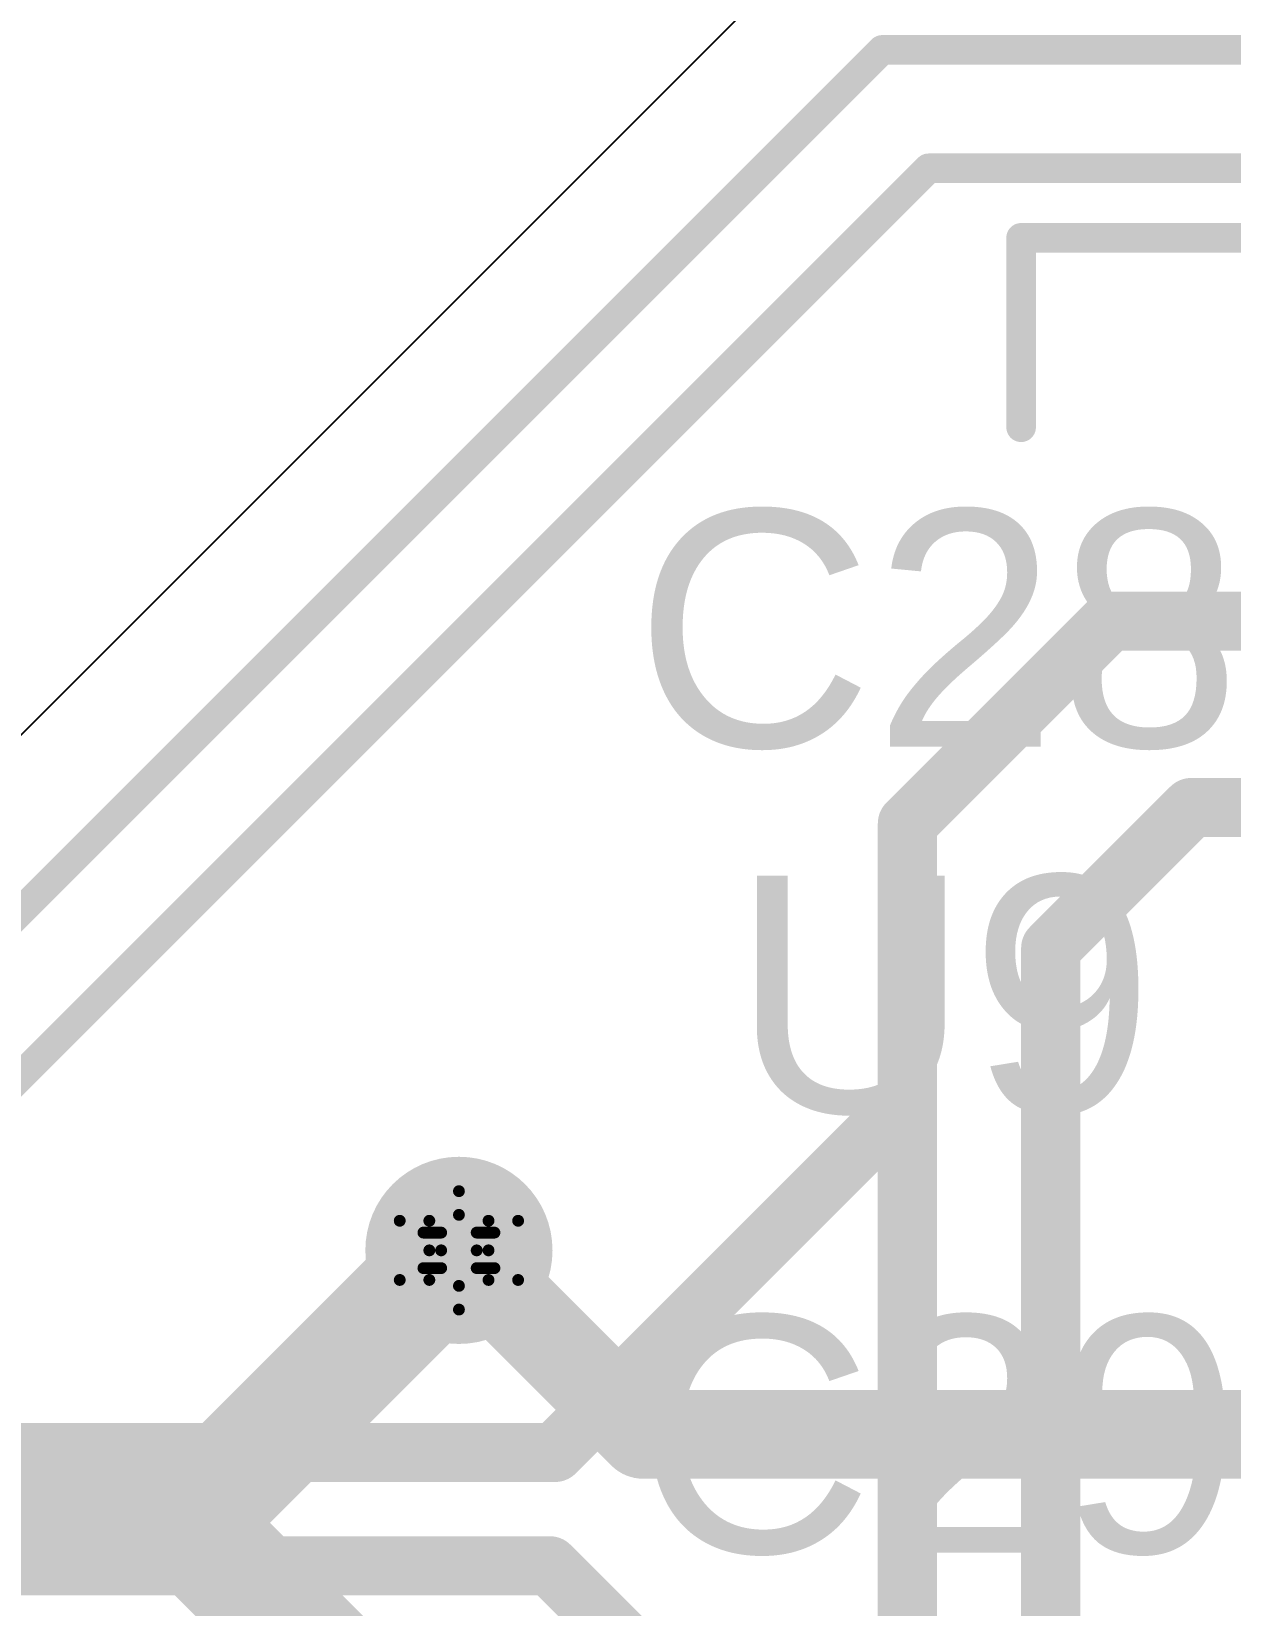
# Model space of a CAD drawing. Header units: inches. Extents: x -2.7 to 10.9, y -2.9 to 7.4.
# Drawn here: x 2.4688 to 2.6714, y -0.0121 to 0.2539 of the extents above; entities that cross this region are included whole.
import ezdxf

# ---------------------------------------------------------------- set-up
doc = ezdxf.new("R2010")
doc.units = ezdxf.units.IN
doc.header["$MEASUREMENT"] = 0
for name, color, linetype in [('Board Outline', 216, 'Continuous'), ('Bottom Layer', 5, 'Continuous'), ('Bottom Solder', 6, 'Continuous'), ('Drill Drawing', 1, 'Continuous'), ('Layer 2', 16, 'Continuous'), ('Layer 3', 76, 'Continuous'), ('Top Layer', 1, 'Continuous'), ('Top Overlay', 2, 'Continuous'), ('Top Solder', 216, 'Continuous'), ('Via Holes', 16, 'Continuous')]:
    doc.layers.add(name, color=color, linetype=linetype)
doc.styles.add('Arial', font='', dxfattribs={"height": 0.2})
doc.styles.get('Arial').set_extended_font_data('Arial')

msp = doc.modelspace()

# ---------------------------------------------------------------- hatches: boundary and pattern name
at = {"layer": 'Bottom Layer'}
h = msp.add_hatch(color=5, dxfattribs=at)
edge = h.paths.add_edge_path()
edge.add_arc((2.54102, 0.04794), 0.01181, 0, 360)
at = {"layer": 'Bottom Solder'}
h = msp.add_hatch(color=6, dxfattribs=at)
edge = h.paths.add_edge_path()
edge.add_arc((2.54102, 0.04794), 0.01581, 0, 360)
at = {"layer": 'Layer 2'}
h = msp.add_hatch(color=16, dxfattribs=at)
edge = h.paths.add_edge_path()
edge.add_arc((2.54102, 0.04794), 0.01181, 0, 360)
at = {"layer": 'Layer 3'}
h = msp.add_hatch(color=76, dxfattribs=at)
edge = h.paths.add_edge_path()
edge.add_arc((2.54102, 0.04794), 0.01181, 0, 360)
at = {"layer": 'Top Layer'}
h = msp.add_hatch(color=1, dxfattribs=at)
edge = h.paths.add_edge_path()
edge.add_arc((2.54102, 0.04794), 0.01181, 0, 360)
at = {"layer": 'Top Solder'}
h = msp.add_hatch(color=216, dxfattribs=at)
edge = h.paths.add_edge_path()
edge.add_arc((2.54102, 0.04794), 0.01581, 0, 360)
at = {"layer": 'Via Holes'}
h = msp.add_hatch(color=7, dxfattribs=at)
edge = h.paths.add_edge_path()
edge.add_arc((2.54102, 0.04794), 0.00591, 0, 360)

# ---------------------------------------------------------------- linework, layer by layer
at = {"layer": 'Board Outline'}
for points in [[(-2.49969, 1.37795, 0.005, 0.005, -0.740599), (2.8433, 0.25075, 0.005, 0.005, 0)], [(2.42452, 0.06275, 0.005, 0.005, 0), (2.61252, 0.25075, 0.005, 0.005, 0)], [(2.61252, 0.25075, 0.005, 0.005, 0), (2.8433, 0.25075, 0.005, 0.005, 0)], [(2.43236, 0.04275, 0.005, 0.005, 0), (2.62036, 0.23075, 0.005, 0.005, 0)], [(2.62036, 0.23075, 0.005, 0.005, 0), (2.84499, 0.23075, 0.005, 0.005, 0)]]:
    msp.add_lwpolyline(points, format="xyseb", dxfattribs=at)
for points in [[(2.61127, 0.25075, 0.0025, 0.0025, 1), (2.61377, 0.25075, 0.0025, 0.0025, 1)], [(2.61127, 0.25075, 0.0025, 0.0025, 1), (2.61377, 0.25075, 0.0025, 0.0025, 1)], [(2.61911, 0.23075, 0.0025, 0.0025, 1), (2.62161, 0.23075, 0.0025, 0.0025, 1)], [(2.61911, 0.23075, 0.0025, 0.0025, 1), (2.62161, 0.23075, 0.0025, 0.0025, 1)]]:
    msp.add_lwpolyline(points, format="xyseb", close=True, dxfattribs=at)
at = {"layer": 'Bottom Layer'}
msp.add_line((2.601, 0.269), (2.411, 0.079), dxfattribs=at)
for points in [[(2.54102, 0.04794, 0.015, 0.015, 0), (2.57211, 0.01686, 0.015, 0.015, 0)], [(2.57211, 0.01686, 0.015, 0.015, 0), (2.70276, 0.01686, 0.015, 0.015, 0)]]:
    msp.add_lwpolyline(points, format="xyseb", dxfattribs=at)
for points in [[(2.53727, 0.04794, 0.0075, 0.0075, 1), (2.54477, 0.04794, 0.0075, 0.0075, 1)], [(2.56836, 0.01686, 0.0075, 0.0075, 1), (2.57586, 0.01686, 0.0075, 0.0075, 1)], [(2.56836, 0.01686, 0.0075, 0.0075, 1), (2.57586, 0.01686, 0.0075, 0.0075, 1)]]:
    msp.add_lwpolyline(points, format="xyseb", close=True, dxfattribs=at)
at = {"layer": 'Drill Drawing'}
for points in [[(2.53602, 0.05294, 0.002, 0.002, 0), (2.54102, 0.05794, 0.002, 0.002, 0)], [(2.54102, 0.05794, 0.002, 0.002, 0), (2.54602, 0.05294, 0.002, 0.002, 0)], [(2.53102, 0.05294, 0.002, 0.002, 0), (2.53602, 0.04794, 0.002, 0.002, 0)], [(2.53102, 0.05294, 0.002, 0.002, 0), (2.53602, 0.05294, 0.002, 0.002, 0)], [(2.53802, 0.05094, 0.002, 0.002, 0), (2.54102, 0.05394, 0.002, 0.002, 0)], [(2.54102, 0.05394, 0.002, 0.002, 0), (2.54402, 0.05094, 0.002, 0.002, 0)], [(2.54602, 0.05294, 0.002, 0.002, 0), (2.55102, 0.05294, 0.002, 0.002, 0)], [(2.54602, 0.04794, 0.002, 0.002, 0), (2.55102, 0.05294, 0.002, 0.002, 0)], [(2.53502, 0.05094, 0.002, 0.002, 0), (2.53802, 0.04794, 0.002, 0.002, 0)], [(2.53502, 0.05094, 0.002, 0.002, 0), (2.53802, 0.05094, 0.002, 0.002, 0)], [(2.54402, 0.05094, 0.002, 0.002, 0), (2.54702, 0.05094, 0.002, 0.002, 0)], [(2.54402, 0.04794, 0.002, 0.002, 0), (2.54702, 0.05094, 0.002, 0.002, 0)], [(2.53102, 0.04294, 0.002, 0.002, 0), (2.53602, 0.04794, 0.002, 0.002, 0)], [(2.53502, 0.04494, 0.002, 0.002, 0), (2.53802, 0.04794, 0.002, 0.002, 0)], [(2.54402, 0.04794, 0.002, 0.002, 0), (2.54702, 0.04494, 0.002, 0.002, 0)], [(2.54602, 0.04794, 0.002, 0.002, 0), (2.55102, 0.04294, 0.002, 0.002, 0)], [(2.53502, 0.04494, 0.002, 0.002, 0), (2.53802, 0.04494, 0.002, 0.002, 0)], [(2.53802, 0.04494, 0.002, 0.002, 0), (2.54102, 0.04194, 0.002, 0.002, 0)], [(2.54102, 0.04194, 0.002, 0.002, 0), (2.54402, 0.04494, 0.002, 0.002, 0)], [(2.54402, 0.04494, 0.002, 0.002, 0), (2.54702, 0.04494, 0.002, 0.002, 0)], [(2.53102, 0.04294, 0.002, 0.002, 0), (2.53602, 0.04294, 0.002, 0.002, 0)], [(2.53602, 0.04294, 0.002, 0.002, 0), (2.54102, 0.03794, 0.002, 0.002, 0)], [(2.54102, 0.03794, 0.002, 0.002, 0), (2.54602, 0.04294, 0.002, 0.002, 0)], [(2.54602, 0.04294, 0.002, 0.002, 0), (2.55102, 0.04294, 0.002, 0.002, 0)]]:
    msp.add_lwpolyline(points, format="xyseb", dxfattribs=at)
for points in [[(2.54052, 0.05794, 0.001, 0.001, 1), (2.54152, 0.05794, 0.001, 0.001, 1)], [(2.54052, 0.05794, 0.001, 0.001, 1), (2.54152, 0.05794, 0.001, 0.001, 1)], [(2.53052, 0.05294, 0.001, 0.001, 1), (2.53152, 0.05294, 0.001, 0.001, 1)], [(2.53052, 0.05294, 0.001, 0.001, 1), (2.53152, 0.05294, 0.001, 0.001, 1)], [(2.53552, 0.05294, 0.001, 0.001, 1), (2.53652, 0.05294, 0.001, 0.001, 1)], [(2.53552, 0.05294, 0.001, 0.001, 1), (2.53652, 0.05294, 0.001, 0.001, 1)], [(2.54052, 0.05394, 0.001, 0.001, 1), (2.54152, 0.05394, 0.001, 0.001, 1)], [(2.54052, 0.05394, 0.001, 0.001, 1), (2.54152, 0.05394, 0.001, 0.001, 1)], [(2.54552, 0.05294, 0.001, 0.001, 1), (2.54652, 0.05294, 0.001, 0.001, 1)], [(2.54552, 0.05294, 0.001, 0.001, 1), (2.54652, 0.05294, 0.001, 0.001, 1)], [(2.55052, 0.05294, 0.001, 0.001, 1), (2.55152, 0.05294, 0.001, 0.001, 1)], [(2.55052, 0.05294, 0.001, 0.001, 1), (2.55152, 0.05294, 0.001, 0.001, 1)], [(2.53452, 0.05094, 0.001, 0.001, 1), (2.53552, 0.05094, 0.001, 0.001, 1)], [(2.53452, 0.05094, 0.001, 0.001, 1), (2.53552, 0.05094, 0.001, 0.001, 1)], [(2.53752, 0.05094, 0.001, 0.001, 1), (2.53852, 0.05094, 0.001, 0.001, 1)], [(2.53752, 0.05094, 0.001, 0.001, 1), (2.53852, 0.05094, 0.001, 0.001, 1)], [(2.54352, 0.05094, 0.001, 0.001, 1), (2.54452, 0.05094, 0.001, 0.001, 1)], [(2.54352, 0.05094, 0.001, 0.001, 1), (2.54452, 0.05094, 0.001, 0.001, 1)], [(2.54652, 0.05094, 0.001, 0.001, 1), (2.54752, 0.05094, 0.001, 0.001, 1)], [(2.54652, 0.05094, 0.001, 0.001, 1), (2.54752, 0.05094, 0.001, 0.001, 1)], [(2.53552, 0.04794, 0.001, 0.001, 1), (2.53652, 0.04794, 0.001, 0.001, 1)], [(2.53552, 0.04794, 0.001, 0.001, 1), (2.53652, 0.04794, 0.001, 0.001, 1)], [(2.53752, 0.04794, 0.001, 0.001, 1), (2.53852, 0.04794, 0.001, 0.001, 1)], [(2.53752, 0.04794, 0.001, 0.001, 1), (2.53852, 0.04794, 0.001, 0.001, 1)], [(2.54352, 0.04794, 0.001, 0.001, 1), (2.54452, 0.04794, 0.001, 0.001, 1)], [(2.54352, 0.04794, 0.001, 0.001, 1), (2.54452, 0.04794, 0.001, 0.001, 1)], [(2.54552, 0.04794, 0.001, 0.001, 1), (2.54652, 0.04794, 0.001, 0.001, 1)], [(2.54552, 0.04794, 0.001, 0.001, 1), (2.54652, 0.04794, 0.001, 0.001, 1)], [(2.53452, 0.04494, 0.001, 0.001, 1), (2.53552, 0.04494, 0.001, 0.001, 1)], [(2.53452, 0.04494, 0.001, 0.001, 1), (2.53552, 0.04494, 0.001, 0.001, 1)], [(2.53752, 0.04494, 0.001, 0.001, 1), (2.53852, 0.04494, 0.001, 0.001, 1)], [(2.53752, 0.04494, 0.001, 0.001, 1), (2.53852, 0.04494, 0.001, 0.001, 1)], [(2.54352, 0.04494, 0.001, 0.001, 1), (2.54452, 0.04494, 0.001, 0.001, 1)], [(2.54352, 0.04494, 0.001, 0.001, 1), (2.54452, 0.04494, 0.001, 0.001, 1)], [(2.54652, 0.04494, 0.001, 0.001, 1), (2.54752, 0.04494, 0.001, 0.001, 1)], [(2.54652, 0.04494, 0.001, 0.001, 1), (2.54752, 0.04494, 0.001, 0.001, 1)], [(2.53052, 0.04294, 0.001, 0.001, 1), (2.53152, 0.04294, 0.001, 0.001, 1)], [(2.53052, 0.04294, 0.001, 0.001, 1), (2.53152, 0.04294, 0.001, 0.001, 1)], [(2.53552, 0.04294, 0.001, 0.001, 1), (2.53652, 0.04294, 0.001, 0.001, 1)], [(2.53552, 0.04294, 0.001, 0.001, 1), (2.53652, 0.04294, 0.001, 0.001, 1)], [(2.54052, 0.04194, 0.001, 0.001, 1), (2.54152, 0.04194, 0.001, 0.001, 1)], [(2.54052, 0.04194, 0.001, 0.001, 1), (2.54152, 0.04194, 0.001, 0.001, 1)], [(2.54552, 0.04294, 0.001, 0.001, 1), (2.54652, 0.04294, 0.001, 0.001, 1)], [(2.54552, 0.04294, 0.001, 0.001, 1), (2.54652, 0.04294, 0.001, 0.001, 1)], [(2.55052, 0.04294, 0.001, 0.001, 1), (2.55152, 0.04294, 0.001, 0.001, 1)], [(2.55052, 0.04294, 0.001, 0.001, 1), (2.55152, 0.04294, 0.001, 0.001, 1)], [(2.54052, 0.03794, 0.001, 0.001, 1), (2.54152, 0.03794, 0.001, 0.001, 1)], [(2.54052, 0.03794, 0.001, 0.001, 1), (2.54152, 0.03794, 0.001, 0.001, 1)]]:
    msp.add_lwpolyline(points, format="xyseb", close=True, dxfattribs=at)
at = {"layer": 'Layer 2'}
msp.add_line((2.601, 0.269), (2.411, 0.079), dxfattribs=at)
for points in [[(2.49579, 0.00271, 0.02, 0.02, 0), (2.54102, 0.04794, 0.02, 0.02, 0)], [(2.28386, 0.00271, 0.02, 0.02, 0), (2.49579, 0.00271, 0.02, 0.02, 0)]]:
    msp.add_lwpolyline(points, format="xyseb", dxfattribs=at)
for points in [[(2.53602, 0.04794, 0.01, 0.01, 1), (2.54602, 0.04794, 0.01, 0.01, 1)], [(2.49079, 0.00271, 0.01, 0.01, 1), (2.50079, 0.00271, 0.01, 0.01, 1)], [(2.49079, 0.00271, 0.01, 0.01, 1), (2.50079, 0.00271, 0.01, 0.01, 1)]]:
    msp.add_lwpolyline(points, format="xyseb", close=True, dxfattribs=at)
at = {"layer": 'Layer 3'}
msp.add_line((2.601, 0.269), (2.411, 0.079), dxfattribs=at)
for points in [[(2.25679, 0.00341, 0.02, 0.02, 0), (2.49344, 0.00341, 0.02, 0.02, 0)], [(2.49344, 0.00341, 0.02, 0.02, 0), (2.54102, -0.04417, 0.02, 0.02, 0)]]:
    msp.add_lwpolyline(points, format="xyseb", dxfattribs=at)
msp.add_lwpolyline([(2.48844, 0.00341, 0.01, 0.01, 1), (2.49844, 0.00341, 0.01, 0.01, 1)], format="xyseb", close=True, dxfattribs=at)
msp.add_lwpolyline([(2.48844, 0.00341, 0.01, 0.01, 1), (2.49844, 0.00341, 0.01, 0.01, 1)], format="xyseb", close=True, dxfattribs=at)
at = {"layer": 'Top Layer'}
msp.add_line((2.601, 0.269), (2.411, 0.079), dxfattribs=at)
for points in [[(2.61679, 0.12006, 0.01, 0.01, 0), (2.65097, 0.15424, 0.01, 0.01, 0)], [(2.65097, 0.15424, 0.01, 0.01, 0), (2.70276, 0.15424, 0.01, 0.01, 0)], [(2.641, 0.099, 0.01, 0.01, 0), (2.66475, 0.12275, 0.01, 0.01, 0)], [(2.66475, 0.12275, 0.01, 0.01, 0), (2.70276, 0.12275, 0.01, 0.01, 0)], [(2.61679, 0.07336, 0.01, 0.01, 0), (2.61679, 0.12006, 0.01, 0.01, 0)], [(2.641, -0.026, 0.01, 0.01, 0), (2.641, 0.099, 0.01, 0.01, 0)], [(2.55723, 0.0138, 0.01, 0.01, 0), (2.61679, 0.07336, 0.01, 0.01, 0)], [(2.61679, -0.13371, 0.01, 0.01, 0), (2.61679, 0.07336, 0.01, 0.01, 0)], [(2.22226, 0.0138, 0.01, 0.01, 0), (2.55723, 0.0138, 0.01, 0.01, 0)], [(2.22124, -0.00535, 0.01, 0.01, 0), (2.55635, -0.00535, 0.01, 0.01, 0)], [(2.55635, -0.00535, 0.01, 0.01, 0), (2.59517, -0.04417, 0.01, 0.01, 0)]]:
    msp.add_lwpolyline(points, format="xyseb", dxfattribs=at)
for points in [[(2.64847, 0.15424, 0.005, 0.005, 1), (2.65347, 0.15424, 0.005, 0.005, 1)], [(2.64847, 0.15424, 0.005, 0.005, 1), (2.65347, 0.15424, 0.005, 0.005, 1)], [(2.66225, 0.12275, 0.005, 0.005, 1), (2.66725, 0.12275, 0.005, 0.005, 1)], [(2.66225, 0.12275, 0.005, 0.005, 1), (2.66725, 0.12275, 0.005, 0.005, 1)], [(2.61429, 0.12006, 0.005, 0.005, 1), (2.61929, 0.12006, 0.005, 0.005, 1)], [(2.61429, 0.12006, 0.005, 0.005, 1), (2.61929, 0.12006, 0.005, 0.005, 1)], [(2.6385, 0.099, 0.005, 0.005, 1), (2.6435, 0.099, 0.005, 0.005, 1)], [(2.6385, 0.099, 0.005, 0.005, 1), (2.6435, 0.099, 0.005, 0.005, 1)], [(2.61429, 0.07336, 0.005, 0.005, 1), (2.61929, 0.07336, 0.005, 0.005, 1)], [(2.61429, 0.07336, 0.005, 0.005, 1), (2.61929, 0.07336, 0.005, 0.005, 1)], [(2.61429, 0.07336, 0.005, 0.005, 1), (2.61929, 0.07336, 0.005, 0.005, 1)], [(2.55473, 0.0138, 0.005, 0.005, 1), (2.55973, 0.0138, 0.005, 0.005, 1)], [(2.55473, 0.0138, 0.005, 0.005, 1), (2.55973, 0.0138, 0.005, 0.005, 1)], [(2.55385, -0.00535, 0.005, 0.005, 1), (2.55885, -0.00535, 0.005, 0.005, 1)], [(2.55385, -0.00535, 0.005, 0.005, 1), (2.55885, -0.00535, 0.005, 0.005, 1)]]:
    msp.add_lwpolyline(points, format="xyseb", close=True, dxfattribs=at)
at = {"layer": 'Top Overlay'}
for points in [[(2.636, 0.19273, 0.005, 0.005, 0), (2.636, 0.219, 0.005, 0.005, 0)], [(2.636, 0.219, 0.005, 0.005, 0), (2.70276, 0.219, 0.005, 0.005, 0)], [(2.636, 0.187, 0.005, 0.005, 0), (2.636, 0.19273, 0.005, 0.005, 0)]]:
    msp.add_lwpolyline(points, format="xyseb", dxfattribs=at)
for points in [[(2.63475, 0.219, 0.0025, 0.0025, 1), (2.63725, 0.219, 0.0025, 0.0025, 1)], [(2.63475, 0.219, 0.0025, 0.0025, 1), (2.63725, 0.219, 0.0025, 0.0025, 1)], [(2.63475, 0.19273, 0.0025, 0.0025, 1), (2.63725, 0.19273, 0.0025, 0.0025, 1)], [(2.63475, 0.19273, 0.0025, 0.0025, 1), (2.63725, 0.19273, 0.0025, 0.0025, 1)], [(2.63475, 0.187, 0.0025, 0.0025, 1), (2.63725, 0.187, 0.0025, 0.0025, 1)]]:
    msp.add_lwpolyline(points, format="xyseb", close=True, dxfattribs=at)

# ---------------------------------------------------------------- texts
at = {"layer": 'Top Overlay', "style": 'Arial'}
for s, p in [('C28', (2.57068, 0.13301)), ('U9', (2.58704, 0.07126)), ('C29', (2.57068, -0.00313))]:
    msp.add_text(s, height=0.04, dxfattribs=at).set_placement(p)

doc.saveas('drawing.dxf')
